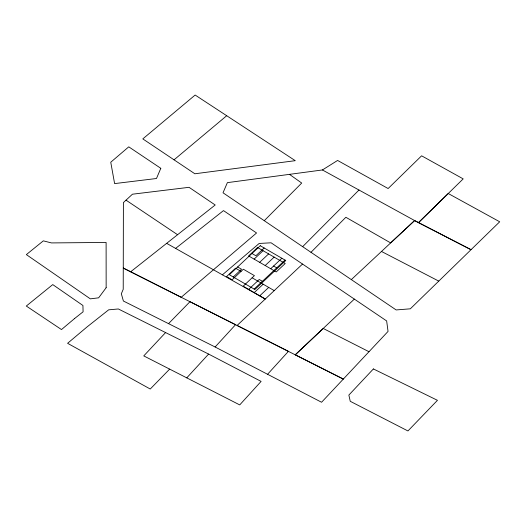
<?xml version="1.0" encoding="UTF-8"?>
<svg xmlns="http://www.w3.org/2000/svg" width="526" height="526" viewBox="0 0 526 526"><rect width="100%" height="100%" fill="white"/><g stroke="black" fill="none" stroke-linecap="round" stroke-linejoin="round"><path stroke-width="0.79" d="M130.652 271.784L215.2 204.989L189.058 187.315L132.434 194.206L123.4 202.595L123.222 289.32L121.335 293.771L123.393 301.017L215.114 346.989L267.57 374.282L288.412 351.361L123.262 268.05L181.187 297.289L256.563 232.979L223.491 210.597L175.612 248.41M186.776 377.859L208.605 354.07L261.1 381.403L239.725 404.908L143.762 355.898L165.591 332.57M215.114 346.989L235.549 324.706L189.971 301.707L168.537 323.641M222.399 274.828L259.18 243.453L271.1 242.802L386.649 320.939L388.05 331.419L321.564 402.258L267.57 374.282M169.642 369.12L150.245 389.023L67.591 343.307L87.046 326.935L108.665 309.827L118.357 308.972L208.605 354.07M264.269 220.696L301.707 183.048L289.471 174.356M302.654 246.661L358.995 190.024M310.991 252.302L345.858 217.271L390.647 242.907L414.62 220.558L471.026 249.692L499.7 221.788L448.231 193.509L418.459 222.662L322.425 169.957L227.383 182.64L223.017 192.792L396.15 309.939L410.333 308.815L471.026 249.692L418.459 222.662L463.196 178.879L421.602 155.808L388.129 188.538L337.593 160.45L322.425 169.957M302.535 264.052L237.081 325.476L343.314 379.068L295.25 354.826L354.353 299.097M295.25 354.826L323.214 328.461L368.989 351.716M233.268 276.992L241.546 269.227L237.634 266.958M264.164 247.989L255.892 255.754L251.987 253.493M254.124 259.121L263.092 250.705M259.653 262.329L268.622 253.913M265.183 265.531L274.151 257.115M248.68 289.418L259.233 279.484L262.395 281.311M270.712 268.74L281.857 258.253M254.117 289.076L285.013 260.081M254.209 292.62L263.178 284.204M259.739 295.829L268.707 287.406M351.322 279.615L414.62 220.558M174.053 159.825L226.706 115.72L295.264 160.673L194.863 173.777L142.809 138.897L195.146 95.042L226.706 115.72M381.495 251.467L438.776 281.114M166.63 243.341L265.268 299.031L243.15 286.21L254.42 275.637L243.36 269.227L232.097 279.799L226.568 276.591L235.536 268.175L241.066 271.383M273.586 266.011L276.742 267.846M252.118 277.794L274.237 290.615M126.023 200.156L177.584 234.714M160.805 168.313L156.478 178.505L114.609 183.6L110.756 162.225L128.765 146.839L160.805 168.313M106.147 287.722L98.645 297.821L90.341 298.853L26.353 254.61L43.329 240.855L51.443 242.92L106.114 242.453L106.147 287.722M373.394 368.936L348.863 395.072L350.257 401.305L407.939 430.958L437.454 400.319L373.394 368.936M257.569 247.503L248.601 255.919L276.242 271.942L285.21 263.526L257.569 247.503M260.258 245.727L229.362 274.723L254.873 289.51L285.769 260.515L260.258 245.727M74.587 318.539L61.489 329.565L26.3 306.047L52.751 284.599L82.93 305.481L83.088 311.806L74.587 318.539"/></g></svg>
